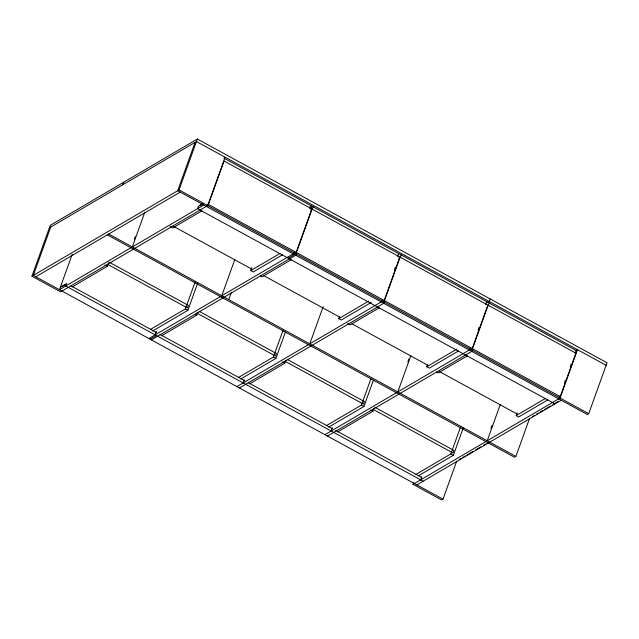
<?xml version="1.0" encoding="UTF-8"?>
<svg xmlns="http://www.w3.org/2000/svg" width="639" height="639" viewBox="0 0 639 639"><rect width="100%" height="100%" fill="white"/><g stroke="black" fill="none" stroke-linecap="round" stroke-linejoin="round"><path stroke-width="0.96" d="M133.847 248.891L60.601 291.863L31.95 276.216L50.281 225.311L123.742 182.211L122.824 184.759M50.729 227.053L33.316 275.417L443.003 499.171L456.733 461.046M72.183 254.354L59.459 289.691L131.338 247.525M62.334 286L62.071 286.727L64.419 285.353L64.683 284.627M122.984 184.663L123.902 182.123L197.363 139.022L607.05 362.784L588.719 413.689L587.353 414.495L177.666 190.734L195.079 142.369M72.143 286.967L107.36 266.311L108.71 262.557M134.358 239.154L135.364 236.366M144.71 212.539L132.321 246.95L203.809 205.007M31.95 276.216L179.04 189.927L197.363 139.022M200.422 204.991L200.159 205.718L202.507 204.344L202.771 203.609M155.141 334.86L156.06 332.32M225.096 157.218L207.683 205.574L134.829 248.323M207.06 205.263L208.434 204.464L224.073 161.012L311.816 208.929L296.169 252.381L294.803 253.188L179.04 189.927M150.181 329.588L185.39 308.933L195.207 281.679M152.681 330.954L187.898 310.298L197.699 283.085M161.563 335.81L196.78 315.147L197.794 312.335M234.801 259.522L221.741 295.793L293.229 253.851L293.9 251.99M228.722 299.603L231.406 292.167M282.43 254.841L253.228 271.974L250.72 270.601L251.734 267.789M243.171 382.937L244.082 380.397M309.635 208.282L310.642 205.486M295.098 252.836L294.483 254.538L288.229 258.204M310.913 208.897L311.896 206.173M296.456 252.541L312.096 209.089L399.838 257.006L384.191 300.458L382.825 301.265L295.09 253.34L296.456 252.541L384.191 300.458M296.408 253.363L295.737 255.217L224.249 297.159M312.144 209.648L313.15 206.86M238.203 377.665L273.42 357.009L283.229 329.756M240.711 379.031L275.928 358.375L285.385 332.104M249.593 383.887L284.802 363.224L285.817 360.412M323.158 306.664L309.771 343.87L381.259 301.928L381.93 300.066M371.315 302.415L341.25 320.051L338.75 318.677L339.421 316.808M331.194 431.013L332.112 428.473M397.666 256.359L398.664 253.563M394.431 269.985L395.429 267.214M384.478 300.618L400.126 257.166L487.861 305.083L472.221 348.535L470.847 349.341L383.112 301.416L384.478 300.618L472.221 348.535M384.43 301.44L383.767 303.293L312.271 345.236M400.174 257.725L401.172 254.937M326.225 425.742L361.442 405.086L370.924 378.751M328.734 427.108L363.95 406.452L373.408 380.181M337.616 431.964L372.833 411.3L373.847 408.489M407.866 361.826L408.872 359.038M410.853 355.675L397.793 391.947L469.282 350.004L469.953 348.143M458.482 350.995L429.28 368.128L426.772 366.754L427.451 364.885M443.003 499.171L441.637 499.978L412.986 484.33L413.657 482.469M420.614 479.857L421.532 477.309M485.688 304.436L486.694 301.64M478.124 330.083L479.122 327.304M490.233 298.98L489.314 301.528L487.605 302.527M472.509 348.694L488.148 305.242L575.891 353.159L560.243 396.611L558.877 397.418L471.135 349.493L472.509 348.694L560.243 396.611M472.461 349.517L471.79 351.37L400.302 393.312M488.196 305.801L489.202 303.014M415.654 474.585L450.862 453.922L460.663 426.708M418.154 475.951L453.37 455.295L463.171 428.082M490.928 428.338L491.926 425.55M500.273 404.511L487.214 440.782L560.076 398.041L577.48 349.677L576.114 350.484L575.108 353.271M547.903 399.838L518.7 416.963L516.192 415.598L517.207 412.786M107.312 234.848L514.491 457.236L515.865 456.43L529.611 418.249M558.702 398.848L559.708 396.052M564.397 383.033L565.403 380.245M570.196 366.93L571.186 364.182M421.397 477.237C420.949 478.811 422.459 475.959 421.397 477.237L335.715 430.438M49.363 227.859L196.445 141.57L606.131 365.324M35.824 276.783L180.174 192.099M60.378 287.151L66.64 283.476L65.721 286.024L423.122 481.223M203.162 203.386L198.465 206.141L197.547 208.681L554.956 403.888M201.892 210.854L172.69 227.987L170.182 226.613M310.73 209.888L312.096 209.089M250.72 270.601L279.922 253.475M148.887 338.534L220.767 296.36M150.133 339.221L156.395 335.547M221.629 297.279L222.995 296.472M151.387 339.9L223.275 297.734M291.312 259.69L262.11 276.823L260.44 275.912M398.752 257.964L400.126 257.166M338.75 318.677L368.807 301.049M236.909 386.611L308.789 344.437M239.417 387.977L311.297 345.811M379.334 307.766L350.132 324.9L347.624 323.534M426.772 366.754L456.837 349.126M324.931 434.688L396.811 392.522M327.44 436.054L399.319 393.888M467.365 355.843L438.162 372.976L436.485 372.066M516.192 415.598L545.394 398.464M412.986 484.33L486.239 441.357M459.329 459.481L461.046 458.475M462.764 457.468L465.344 455.95M467.061 454.944L473.076 451.414M475.656 449.904L480.808 446.877M483.388 445.367L485.967 443.857M532.359 416.636L534.084 415.63M536.656 414.12L538.373 413.106M540.099 412.099L542.671 410.589M544.388 409.583L550.403 406.053M552.983 404.543L558.135 401.516M416.86 484.897L488.747 442.723M489.722 442.156L561.21 400.214M223.762 158.041L576.897 350.907M208.434 204.464L296.169 252.381M560.076 398.041L588.719 413.689M173.624 226.406L251.91 269.163M263.923 275.728L339.932 317.24M351.953 323.805L427.962 365.316M439.097 371.403L517.382 414.16M108.686 234.042L515.865 456.43M109.213 262.19L188.369 305.418L187.451 307.966L107.424 264.258M199.2 311.337L276.391 353.495L275.481 356.043L196.852 313.102M287.223 359.414L364.422 401.572L363.503 404.12L284.874 361.179M374.686 407.179L453.842 450.415L452.923 452.963L372.896 409.248M104.852 264.937L107.36 266.311M185.39 308.933L187.898 310.298M195.111 314.236L196.78 315.147M273.42 357.009L275.928 358.375M282.302 361.858L284.802 363.224M361.442 405.086L363.95 406.452M370.324 409.934L372.833 411.3M450.862 453.922L453.37 455.295M70.993 285.857L156.443 332.528M159.934 334.437L244.761 380.764M248.259 382.673L332.216 428.529M155.78 332.639L156.323 331.881L155.78 332.639M243.802 380.716L244.33 379.941L243.81 380.66M331.833 428.793L332.376 428.034L331.833 428.793"/></g></svg>
